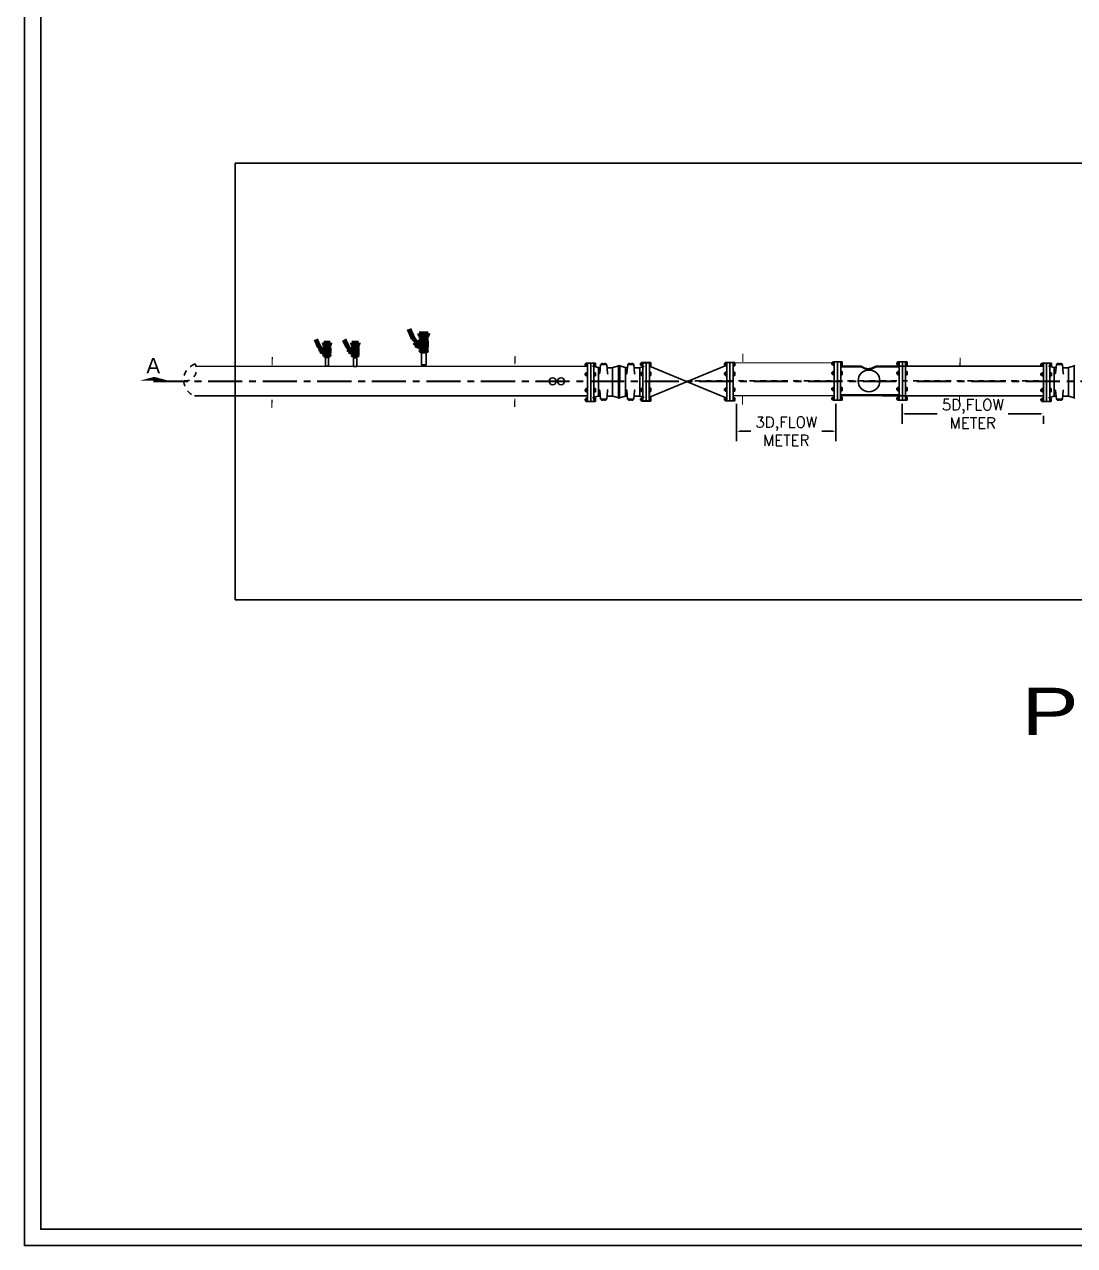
# Model space of a CAD drawing. Header units: inches. Extents: x 191440 to 383551, y 141448 to 284946.
# Drawn here: x 191784 to 191803.25, y 141571.23 to 141593.62 of the extents above; entities that cross this region are included whole.
import ezdxf

# ---------------------------------------------------------------- set-up
doc = ezdxf.new("R2010")
doc.units = ezdxf.units.IN
doc.header["$MEASUREMENT"] = 0
doc.header["$PDMODE"] = 3
doc.header["$PDSIZE"] = 0.1
for name, pattern in [('AUSGEZOGEN', [0]), ('CENTER', [2, 1.25, -0.25, 0.25, -0.25]), ('DASHDOT', [1, 0.5, -0.25, 0, -0.25]), ('DGN Style 3', [426.72, 304.8, -121.92]), ('HIDDEN', [9.525, 6.35, -3.175])]:
    doc.linetypes.add(name, pattern=pattern)
for name, color, linetype in [('ARMATURE', 2, 'Continuous'), ('PIPE', 7, 'AUSGEZOGEN'), ('VP', 7, 'Continuous')]:
    doc.layers.add(name, color=color, linetype=linetype)
for name, color, linetype, lineweight in [('P', 250, 'Continuous', 100), ('P-TW', 5, 'Continuous', 35), ('PIPING', 40, 'Continuous', 30), ('WB-SJ3-M-SECTA - P-TW', 7, 'Continuous', 35)]:
    doc.layers.add(name, color=color, linetype=linetype, lineweight=lineweight)
doc.styles.add('SHAHER', font='simpfxo.ttf', dxfattribs={"height": 3.175})
doc.styles.get("Standard").update_dxf_attribs({"font": 'txt.shx', "height": 0.2})
doc.styles.add('style22', font='arial.ttf', dxfattribs={"width": 1.3})
doc.dimstyles.get("Standard").update_dxf_attribs({"dimtxt": 0.18, "dimasz": 0.18, "dimexe": 0.18, "dimexo": 0.0625, "dimgap": 0.09, "dimtad": 0, "dimtih": 1, "dimtoh": 1, "dimdec": 4, "dimzin": 0, "dimdsep": 46, "dimtxsty": 'Standard', "dimcen": 0.09, "dimadec": 0, "dimazin": 0, "dimtfac": 1, "dimtdec": 4, "dimtofl": 0, "dimtmove": 0, "dimatfit": 3, "dimfxl": 1, "dimtolj": 1, "dimtzin": 0, "dimarcsym": 0})

# ---------------------------------------------------------------- blocks, each defined once
blk = doc.blocks.new('FLANGE')
h = blk.add_hatch(color=256)
h.dxf.hatch_style = 1
h.paths.add_polyline_path([(2834.8568, 2262.3253), (2834.8643, 2262.3253), (2834.8643, 2262.3178), (2834.8568, 2262.3178)])
h.paths.add_polyline_path([(2834.8568, 2262.2728), (2834.8568, 2262.2803), (2834.8643, 2262.2803), (2834.8643, 2262.2728)])
h.paths.add_polyline_path([(2834.8568, 2262.3928), (2834.8568, 2262.4003), (2834.8643, 2262.4003), (2834.8643, 2262.3928)])
h.paths.add_polyline_path([(2834.8568, 2262.4378), (2834.8568, 2262.4453), (2834.8643, 2262.4453), (2834.8643, 2262.4378)])
h = blk.add_hatch(color=256)
h.dxf.hatch_style = 1
h.paths.add_polyline_path([(2834.8943, 2262.2691), (2834.8943, 2262.2728), (2834.9018, 2262.2728), (2834.9018, 2262.2691)])
h.paths.add_polyline_path([(2834.8943, 2262.2803), (2834.8943, 2262.2841), (2834.9018, 2262.2841), (2834.9018, 2262.2803)])
h.paths.add_polyline_path([(2834.8943, 2262.3141), (2834.8943, 2262.3178), (2834.9018, 2262.3178), (2834.9018, 2262.3141)])
h.paths.add_polyline_path([(2834.9018, 2262.3291), (2834.9018, 2262.3253), (2834.8943, 2262.3253), (2834.8943, 2262.3291)])
h.paths.add_polyline_path([(2834.9018, 2262.3928), (2834.9018, 2262.3891), (2834.8943, 2262.3891), (2834.8943, 2262.3928)])
h.paths.add_polyline_path([(2834.8943, 2262.4003), (2834.8943, 2262.4041), (2834.9018, 2262.4041), (2834.9018, 2262.4003)])
h.paths.add_polyline_path([(2834.9018, 2262.4378), (2834.9018, 2262.4341), (2834.8943, 2262.4341), (2834.8943, 2262.4378)])
h.paths.add_polyline_path([(2834.9018, 2262.4491), (2834.9018, 2262.4453), (2834.8943, 2262.4453), (2834.8943, 2262.4491)])
for p, q in [((2834.8531, 2262.4453), (2834.8531, 2262.4378)), ((2834.8531, 2262.4453), (2834.8643, 2262.4453)), ((2834.8531, 2262.4378), (2834.8643, 2262.4378)), ((2834.8568, 2262.4491), (2834.8568, 2262.4341)), ((2834.8568, 2262.4491), (2834.8643, 2262.4491)), ((2834.8568, 2262.4341), (2834.8643, 2262.4341)), ((2834.8643, 2262.4491), (2834.8643, 2262.2691)), ((2834.8643, 2262.4491), (2834.8793, 2262.4491)), ((2834.8793, 2262.4491), (2834.8793, 2262.2691)), ((2834.8793, 2262.4491), (2834.8793, 2262.2691)), ((2834.8793, 2262.4491), (2834.8943, 2262.4491)), ((2834.8943, 2262.4491), (2834.8943, 2262.2691)), ((2834.8943, 2262.4491), (2834.9018, 2262.4491)), ((2834.8943, 2262.4453), (2834.9018, 2262.4453)), ((2834.8943, 2262.4378), (2834.9018, 2262.4378)), ((2834.8943, 2262.4341), (2834.9018, 2262.4341)), ((2834.9018, 2262.4491), (2834.9018, 2262.4341)), ((2834.8531, 2262.4003), (2834.8531, 2262.3928)), ((2834.8643, 2262.4003), (2834.8531, 2262.4003)), ((2834.8643, 2262.3928), (2834.8531, 2262.3928)), ((2834.8568, 2262.4041), (2834.8568, 2262.3891)), ((2834.8643, 2262.4041), (2834.8568, 2262.4041)), ((2834.8643, 2262.3891), (2834.8568, 2262.3891)), ((2834.9018, 2262.4041), (2834.8943, 2262.4041)), ((2834.9018, 2262.4003), (2834.8943, 2262.4003)), ((2834.9018, 2262.3928), (2834.8943, 2262.3928)), ((2834.9018, 2262.3891), (2834.8943, 2262.3891)), ((2834.9018, 2262.4041), (2834.9018, 2262.3891)), ((2834.8531, 2262.3253), (2834.8531, 2262.3178)), ((2834.8643, 2262.3253), (2834.8531, 2262.3253)), ((2834.8643, 2262.3178), (2834.8531, 2262.3178)), ((2834.8568, 2262.3291), (2834.8568, 2262.3141)), ((2834.8643, 2262.3291), (2834.8568, 2262.3291)), ((2834.8643, 2262.3141), (2834.8568, 2262.3141)), ((2834.9018, 2262.3291), (2834.8943, 2262.3291)), ((2834.9018, 2262.3253), (2834.8943, 2262.3253)), ((2834.9018, 2262.3178), (2834.8943, 2262.3178)), ((2834.9018, 2262.3141), (2834.8943, 2262.3141)), ((2834.9018, 2262.3291), (2834.9018, 2262.3141)), ((2834.8531, 2262.2803), (2834.8531, 2262.2728)), ((2834.8531, 2262.2803), (2834.8643, 2262.2803)), ((2834.8531, 2262.2728), (2834.8643, 2262.2728)), ((2834.8568, 2262.2841), (2834.8568, 2262.2691)), ((2834.8568, 2262.2841), (2834.8643, 2262.2841)), ((2834.8568, 2262.2691), (2834.8643, 2262.2691)), ((2834.8643, 2262.2691), (2834.8793, 2262.2691)), ((2834.8793, 2262.2691), (2834.8793, 2262.2841)), ((2834.8793, 2262.2691), (2834.8943, 2262.2691)), ((2834.8943, 2262.2841), (2834.9018, 2262.2841)), ((2834.8943, 2262.2803), (2834.9018, 2262.2803)), ((2834.8943, 2262.2728), (2834.9018, 2262.2728)), ((2834.8943, 2262.2691), (2834.9018, 2262.2691)), ((2834.9018, 2262.2841), (2834.9018, 2262.2691))]:
    blk.add_line(p, q)
blk = doc.blocks.new('*D247')
at = {"color": 0, "lineweight": -2, "transparency": 16777216}
for p, q in [((191800.088, 141586.663), (191800.088, 141586.296)), ((191800.138, 141586.476), (191800.734, 141586.476)), ((191802.63, 141586.476), (191802.034, 141586.476)), ((191802.68, 141586.443), (191802.68, 141586.296))]:
    blk.add_line(p, q, dxfattribs=at)
at = {"color": 0, "transparency": 16777216}
for points in [[(191800.138, 141586.485), (191800.138, 141586.468), (191800.088, 141586.476)], [(191802.63, 141586.485), (191802.63, 141586.468), (191802.68, 141586.476)]]:
    blk.add_solid(points, dxfattribs=at)
at = {"layer": 'Defpoints', "color": 0, "transparency": 16777216}
for p in [(191800.088, 141586.725, -1587.072), (191802.68, 141586.505), (191802.68, 141586.476)]:
    blk.add_point(p, dxfattribs=at)
at = {"color": 0, "transparency": 16777216, "insert": (191801.384, 141586.476), "char_height": 0.2, "attachment_point": 5}
blk.add_mtext('\\A1;5D,FLOW \\PMETER', dxfattribs=at)
blk = doc.blocks.new('*D248')
at = {"color": 0, "lineweight": -2, "transparency": 16777216}
for p, q in [((191797.055, 141586.663), (191797.055, 141585.977)), ((191798.875, 141586.663), (191798.875, 141585.977)), ((191797.105, 141586.157), (191797.315, 141586.157)), ((191798.825, 141586.157), (191798.615, 141586.157))]:
    blk.add_line(p, q, dxfattribs=at)
at = {"color": 0, "transparency": 16777216}
for points in [[(191797.105, 141586.166), (191797.105, 141586.149), (191797.055, 141586.157)], [(191798.825, 141586.166), (191798.825, 141586.149), (191798.875, 141586.157)]]:
    blk.add_solid(points, dxfattribs=at)
at = {"layer": 'Defpoints', "color": 0, "transparency": 16777216}
for p in [(191797.055, 141586.725, -1587.072), (191798.875, 141586.725, -1587.072), (191798.875, 141586.157)]:
    blk.add_point(p, dxfattribs=at)
at = {"color": 0, "transparency": 16777216, "insert": (191797.965, 141586.157), "char_height": 0.2, "attachment_point": 5}
blk.add_mtext('\\A1;3D,FLOW\\PMETER', dxfattribs=at)

msp = doc.modelspace()

# ---------------------------------------------------------------- linework, layer by layer
at = {"color": 132}
for p, q in [((191794.43939, 141587.38401, -3174.144), (191794.43879, 141586.72651, -3174.144)), ((191794.43939, 141587.38401, -3174.144), (191794.43879, 141586.72651, -3174.144)), ((191795.45583, 141587.39117, -3174.144), (191795.45522, 141586.73367, -3174.144)), ((191795.45583, 141587.39117, -3174.144), (191795.45522, 141586.73367, -3174.144)), ((191802.79538, 141587.38401, -3174.144), (191802.79478, 141586.72651, -3174.144)), ((191802.79538, 141587.38401, -3174.144), (191802.79478, 141586.72651, -3174.144))]:
    msp.add_line(p, q, dxfattribs=at)
for p, q in [((191795.45527, 141586.78174, -3174.144), (191796.87476, 141587.36696, -3174.144)), ((191795.45527, 141587.34808, -3174.144), (191796.87476, 141586.76287, -3174.144))]:
    msp.add_line(p, q)
at = {"linetype": 'DASHDOT', "ltscale": 0.1}
msp.add_line((191796.28944, 141587.07947, -3174.144), (191802.67806, 141587.07947, -3174.144), dxfattribs=at)
msp.add_lwpolyline([(191841.5, 141610.7283), (191784, 141610.7283), (191784, 141571.2283), (191841.5, 141571.2283), (191841.5, 141610.7283)])
msp.add_lwpolyline([(191841.2, 141610.4283), (191784.3, 141610.4283), (191784.3, 141571.5283), (191841.2, 141571.5283)], close=True)
at = {"color": 4, "linetype": 'HIDDEN', "ltscale": 0.1, "const_width": 0.02, "elevation": 1587.072}
for points in [[(191792.99147, 141587.38301), (191792.99374, 141587.5356)], [(191797.16759, 141587.42684), (191797.16985, 141587.57942)], [(191788.5419, 141587.36619), (191788.54416, 141587.51878)]]:
    msp.add_lwpolyline(points, dxfattribs=at)
at = {"color": 5, "elevation": -921.00529}
for points in [[(191794.32207, 141587.34923), (191787.14125, 141587.34587)], [(191802.67806, 141587.34923), (191799.72672, 141587.34923)], [(191794.32207, 141586.80438), (191787.11891, 141586.80438)], [(191802.67806, 141586.80438), (191799.72639, 141586.80438)]]:
    msp.add_lwpolyline(points, dxfattribs=at)
at = {"color": 4, "linetype": 'HIDDEN', "ltscale": 0.1, "const_width": 0.02}
for points in [[(191801.14985, 141587.35639), (191801.15212, 141587.50897)], [(191788.53613, 141586.5851), (191788.5384, 141586.73769)], [(191792.98571, 141586.60192), (191792.98798, 141586.75451)], [(191797.16182, 141586.64574), (191797.16409, 141586.79833)], [(191801.14001, 141586.64574), (191801.14228, 141586.79833)]]:
    msp.add_lwpolyline(points, dxfattribs=at)
for centre, radius in [((191793.68345, 141587.07372, -1587.072), 0.064), ((191793.83599, 141587.07372, -1587.072), 0.064), ((191799.48171, 141587.08079, -3174.144), 0.19929)]:
    msp.add_circle(centre, radius)
at = {"color": 252, "linetype": 'HIDDEN', "ltscale": 0.01}
for centre, radius, start, end in [((191787.23034, 141587.096, -921.00529), 0.31218, 109.208308, 249.08724), ((191786.94312, 141587.28961, -921.00529), 0.21044, 265.640449, 28.740685)]:
    msp.add_arc(centre, radius, start, end, dxfattribs=at)
at = {"layer": 'ARMATURE', "color": 1}
for p, q in [((191794.52134, 141587.31295, -3174.144), (191794.52088, 141586.8136, -3174.144)), ((191794.78184, 141587.31272, -3174.144), (191794.78139, 141586.81336, -3174.144)), ((191795.01843, 141587.3125, -3174.144), (191795.01798, 141586.81314, -3174.144)), ((191795.27894, 141587.31226, -3174.144), (191795.27848, 141586.81291, -3174.144)), ((191802.87732, 141587.31295, -3174.144), (191802.87687, 141586.8136, -3174.144)), ((191803.13783, 141587.31272, -3174.144), (191803.13737, 141586.81336, -3174.144))]:
    msp.add_line(p, q, dxfattribs=at)
at = {"layer": 'ARMATURE', "color": 1, "elevation": -3174.144}
for points in [[(191794.41438, 141587.35598), (191794.51265, 141587.32544, 0.06554346), (191794.5302, 141587.32311), (191794.55628, 141587.32309, 0.06554346)], [(191794.53594, 141587.21013, 0.38887873), (191794.5472, 141587.22044), (191794.56127, 141587.37957), (191794.67425, 141587.37947), (191794.68803, 141587.22031, 0.38887873), (191794.69927, 141587.20998)], [(191794.59825, 141587.39084), (191794.59826, 141587.39783, 0.17157288), (191794.58758, 141587.39784), (191794.58758, 141587.39085)], [(191794.63729, 141587.3908), (191794.63729, 141587.39779, -0.17157288), (191794.64797, 141587.39778), (191794.64796, 141587.39079)], [(191794.67914, 141587.32298), (191794.773, 141587.32289, 0.06554346), (191794.79055, 141587.32519), (191794.88888, 141587.35555)], [(191794.91148, 141587.35553), (191795.00975, 141587.32498, 0.06554346), (191795.02729, 141587.32266), (191795.05337, 141587.32263, 0.06554346)], [(191795.03303, 141587.20968, 0.38887873), (191795.0443, 141587.21998), (191795.05837, 141587.37912), (191795.17134, 141587.37901), (191795.18512, 141587.21985, 0.38887873), (191795.19636, 141587.20953)], [(191795.09535, 141587.39038), (191795.09535, 141587.39737, 0.17157288), (191795.08468, 141587.39738), (191795.08467, 141587.39039)], [(191795.13438, 141587.39035), (191795.13439, 141587.39734, -0.17157288), (191795.14506, 141587.39733), (191795.14506, 141587.39034)], [(191795.17623, 141587.32252), (191795.2701, 141587.32244, 0.06554346), (191795.28764, 141587.32473), (191795.36337, 141587.34495)], [(191802.77036, 141587.35598), (191802.86864, 141587.32544, 0.06554346), (191802.88618, 141587.32311), (191802.91226, 141587.32309, 0.06554346)], [(191802.89192, 141587.21013, 0.38887873), (191802.90319, 141587.22044), (191802.91726, 141587.37957), (191803.03023, 141587.37947), (191803.04401, 141587.22031, 0.38887873), (191803.05525, 141587.20998)], [(191802.95424, 141587.39084), (191802.95424, 141587.39783, 0.17157288), (191802.94357, 141587.39784), (191802.94356, 141587.39085)], [(191802.99327, 141587.3908), (191802.99328, 141587.39779, -0.17157288), (191803.00395, 141587.39778), (191803.00395, 141587.39079)], [(191803.03512, 141587.32298), (191803.12899, 141587.32289, 0.06554346), (191803.14653, 141587.32519), (191803.24486, 141587.35555)], [(191794.53567, 141586.9164, -0.38887873), (191794.54691, 141586.90607), (191794.56069, 141586.74691), (191794.67367, 141586.7468), (191794.68774, 141586.90594, -0.38887873), (191794.699, 141586.91625)], [(191795.03276, 141586.91594, -0.38887873), (191795.04401, 141586.90562), (191795.05779, 141586.74645), (191795.17076, 141586.74635), (191795.18483, 141586.90549, -0.38887873), (191795.1961, 141586.91579)], [(191802.89165, 141586.9164, -0.38887873), (191802.9029, 141586.90607), (191802.91668, 141586.74691), (191803.02965, 141586.7468), (191803.04372, 141586.90594, -0.38887873), (191803.05499, 141586.91625)], [(191794.41384, 141586.77077), (191794.51217, 141586.80113, -0.06554346), (191794.52972, 141586.80342), (191794.5558, 141586.8034, -0.06554346)], [(191794.59765, 141586.73558), (191794.59765, 141586.72858, -0.17157288), (191794.58697, 141586.72859), (191794.58698, 141586.73559)], [(191794.63669, 141586.73554), (191794.63668, 141586.72855, 0.17157288), (191794.64736, 141586.72854), (191794.64736, 141586.73553)], [(191794.67866, 141586.80329), (191794.77253, 141586.8032, -0.06554346), (191794.79007, 141586.80088), (191794.88834, 141586.77033)], [(191794.91094, 141586.77031), (191795.00927, 141586.80068, -0.06554346), (191795.02681, 141586.80297), (191795.0529, 141586.80295, -0.06554346)], [(191795.09475, 141586.73512), (191795.09474, 141586.72813, -0.17157288), (191795.08406, 141586.72814), (191795.08407, 141586.73513)], [(191795.13378, 141586.73509), (191795.13377, 141586.72809, 0.17157288), (191795.14445, 141586.72808), (191795.14446, 141586.73508)], [(191795.17576, 141586.80283), (191795.26962, 141586.80275, -0.06554346), (191795.28716, 141586.80042), (191795.36285, 141586.78007)], [(191802.76983, 141586.77077), (191802.86816, 141586.80113, -0.06554346), (191802.8857, 141586.80342), (191802.91179, 141586.8034, -0.06554346)], [(191802.95364, 141586.73558), (191802.95363, 141586.72858, -0.17157288), (191802.94295, 141586.72859), (191802.94296, 141586.73559)], [(191802.99267, 141586.73554), (191802.99266, 141586.72855, 0.17157288), (191803.00334, 141586.72854), (191803.00335, 141586.73553)], [(191803.03465, 141586.80329), (191803.12851, 141586.8032, -0.06554346), (191803.14605, 141586.80088), (191803.24433, 141586.77033)]]:
    msp.add_lwpolyline(points, format="xyb", dxfattribs=at)
for points in [[(191794.57031, 141587.38182), (191794.66521, 141587.38174), (191794.66522, 141587.39078), (191794.57032, 141587.39086)], [(191794.60359, 141587.39083), (191794.6036, 141587.39782), (191794.60221, 141587.39874), (191794.58363, 141587.39876), (191794.58225, 141587.39784), (191794.58224, 141587.39085)], [(191794.63195, 141587.39081), (191794.63195, 141587.3978), (191794.63334, 141587.39871), (191794.65192, 141587.3987), (191794.65331, 141587.39778), (191794.6533, 141587.39079)], [(191795.06741, 141587.38137), (191795.16231, 141587.38128), (191795.16231, 141587.39032), (191795.06741, 141587.39041)], [(191795.10069, 141587.39038), (191795.10069, 141587.39737), (191795.0993, 141587.39829), (191795.08073, 141587.3983), (191795.07934, 141587.39739), (191795.07933, 141587.3904)], [(191795.12904, 141587.39035), (191795.12905, 141587.39734), (191795.13044, 141587.39826), (191795.14901, 141587.39824), (191795.1504, 141587.39732), (191795.1504, 141587.39033)], [(191802.9263, 141587.38182), (191803.0212, 141587.38174), (191803.0212, 141587.39078), (191802.9263, 141587.39086)], [(191802.95958, 141587.39083), (191802.95958, 141587.39782), (191802.95819, 141587.39874), (191802.93962, 141587.39876), (191802.93823, 141587.39784), (191802.93822, 141587.39085)], [(191802.98793, 141587.39081), (191802.98794, 141587.3978), (191802.98933, 141587.39871), (191803.0079, 141587.3987), (191803.00929, 141587.39778), (191803.00928, 141587.39079)], [(191794.56973, 141586.74464), (191794.66463, 141586.74455), (191794.66462, 141586.73552), (191794.56972, 141586.7356)], [(191794.60299, 141586.73557), (191794.60298, 141586.72858), (191794.6016, 141586.72766), (191794.58302, 141586.72768), (191794.58163, 141586.7286), (191794.58164, 141586.73559)], [(191794.63135, 141586.73555), (191794.63134, 141586.72855), (191794.63273, 141586.72764), (191794.65131, 141586.72762), (191794.65269, 141586.72853), (191794.6527, 141586.73553)], [(191795.06682, 141586.74418), (191795.16172, 141586.7441), (191795.16171, 141586.73506), (191795.06681, 141586.73515)], [(191795.10009, 141586.73512), (191795.10008, 141586.72812), (191795.09869, 141586.72721), (191795.08011, 141586.72723), (191795.07873, 141586.72814), (191795.07873, 141586.73514)], [(191795.12844, 141586.73509), (191795.12844, 141586.7281), (191795.12982, 141586.72718), (191795.1484, 141586.72716), (191795.14979, 141586.72808), (191795.14979, 141586.73507)], [(191802.92571, 141586.74464), (191803.02061, 141586.74455), (191803.0206, 141586.73552), (191802.9257, 141586.7356)], [(191802.95897, 141586.73557), (191802.95897, 141586.72858), (191802.95758, 141586.72766), (191802.939, 141586.72768), (191802.93762, 141586.7286), (191802.93762, 141586.73559)], [(191802.98733, 141586.73555), (191802.98733, 141586.72855), (191802.98871, 141586.72764), (191803.00729, 141586.72762), (191803.00868, 141586.72853), (191803.00868, 141586.73553)]]:
    msp.add_lwpolyline(points, close=True, dxfattribs=at)
for points in [[(191794.90019, 141587.36684), (191794.88888, 141587.35555), (191794.88834, 141586.77033), (191794.89963, 141586.75902)], [(191794.90019, 141587.36684), (191794.91148, 141587.35553), (191794.91094, 141586.77031), (191794.89963, 141586.75902)], [(191803.25617, 141587.36684), (191803.24486, 141587.35555), (191803.24433, 141586.77033), (191803.25562, 141586.75902)]]:
    msp.add_lwpolyline(points, dxfattribs=at)
at = {"layer": 'ARMATURE', "color": 1}
for centre, radius, start, end in [((191794.58161, 141587.37956, -3174.144), 0.00226, 359.947501, 89.947501), ((191794.58491, 141587.39441, -3174.144), 0.00435, 52.06306, 127.831943), ((191794.60093, 141587.3944, -3174.144), 0.00435, 52.06306, 127.831943), ((191794.63462, 141587.39437, -3174.144), 0.00435, 52.06306, 127.831943), ((191794.65063, 141587.39435, -3174.144), 0.00435, 52.06306, 127.831943), ((191794.65391, 141587.37949, -3174.144), 0.00226, 89.947501, 179.947501), ((191795.0787, 141587.3791, -3174.144), 0.00226, 359.947501, 89.947501), ((191795.08201, 141587.39396, -3174.144), 0.00435, 52.06306, 127.831943), ((191795.09802, 141587.39394, -3174.144), 0.00435, 52.06306, 127.831943), ((191795.13171, 141587.39391, -3174.144), 0.00435, 52.06306, 127.831943), ((191795.14773, 141587.3939, -3174.144), 0.00435, 52.06306, 127.831943), ((191795.15101, 141587.37903, -3174.144), 0.00226, 89.947501, 179.947501), ((191802.93759, 141587.37956, -3174.144), 0.00226, 359.947501, 89.947501), ((191802.9409, 141587.39441, -3174.144), 0.00435, 52.06306, 127.831943), ((191802.95691, 141587.3944, -3174.144), 0.00435, 52.06306, 127.831943), ((191802.9906, 141587.39437, -3174.144), 0.00435, 52.06306, 127.831943), ((191803.00662, 141587.39435, -3174.144), 0.00435, 52.06306, 127.831943), ((191803.0099, 141587.37949, -3174.144), 0.00226, 89.947501, 179.947501), ((191794.58103, 141586.74689, -3174.144), 0.00226, 269.947501, 359.947501), ((191794.5843, 141586.73203, -3174.144), 0.00435, 232.06306, 307.831943), ((191794.60032, 141586.73201, -3174.144), 0.00435, 232.06306, 307.831943), ((191794.63401, 141586.73198, -3174.144), 0.00435, 232.06306, 307.831943), ((191794.65003, 141586.73197, -3174.144), 0.00435, 232.06306, 307.831943), ((191794.65333, 141586.74682, -3174.144), 0.00226, 179.947501, 269.947501), ((191795.07812, 141586.74643, -3174.144), 0.00226, 269.947501, 359.947501), ((191795.0814, 141586.73157, -3174.144), 0.00435, 232.06306, 307.831943), ((191795.09741, 141586.73156, -3174.144), 0.00435, 232.06306, 307.831943), ((191795.13111, 141586.73153, -3174.144), 0.00435, 232.06306, 307.831943), ((191795.14712, 141586.73151, -3174.144), 0.00435, 232.06306, 307.831943), ((191795.15043, 141586.74637, -3174.144), 0.00226, 179.947501, 269.947501), ((191802.93701, 141586.74689, -3174.144), 0.00226, 269.947501, 359.947501), ((191802.94029, 141586.73203, -3174.144), 0.00435, 232.06306, 307.831943), ((191802.9563, 141586.73201, -3174.144), 0.00435, 232.06306, 307.831943), ((191802.99, 141586.73198, -3174.144), 0.00435, 232.06306, 307.831943), ((191803.00601, 141586.73197, -3174.144), 0.00435, 232.06306, 307.831943), ((191803.00932, 141586.74682, -3174.144), 0.00226, 179.947501, 269.947501)]:
    msp.add_arc(centre, radius, start, end, dxfattribs=at)
at = {"layer": 'P', "color": 6, "linetype": 'Continuous'}
for p, q in [((191791.12243, 141587.85016), (191791.0443, 141588.02617)), ((191791.13666, 141587.85648), (191791.05854, 141588.03249)), ((191789.39749, 141587.7068, 460.50265), (191789.33889, 141587.83881, 460.50265)), ((191789.40816, 141587.71154, 460.50265), (191789.34957, 141587.84355, 460.50265)), ((191789.48569, 141587.7808, 460.50265), (191789.60729, 141587.7808, 460.50265)), ((191789.48809, 141587.77608, 460.50265), (191789.48809, 141587.76689, 460.50265)), ((191789.60489, 141587.77608, 460.50265), (191789.60489, 141587.76689, 460.50265)), ((191789.91578, 141587.70343, 460.50265), (191789.85718, 141587.83543, 460.50265)), ((191789.92645, 141587.70816, 460.50265), (191789.86786, 141587.84017, 460.50265)), ((191790.00397, 141587.77742, 460.50265), (191790.12558, 141587.77742, 460.50265)), ((191790.00638, 141587.7727, 460.50265), (191790.00638, 141587.76351, 460.50265)), ((191790.12318, 141587.7727, 460.50265), (191790.12318, 141587.76351, 460.50265)), ((191791.13666, 141587.85648), (191791.12243, 141587.85016)), ((191791.17939, 141587.79367), (191791.12798, 141587.84928)), ((191791.18511, 141587.79896), (191791.1333, 141587.85499)), ((191791.16536, 141587.77362), (191791.18353, 141587.77362)), ((191791.16536, 141587.73988), (191791.16536, 141587.77362)), ((191791.18353, 141587.77362), (191791.18353, 141587.7831)), ((191791.18353, 141587.77362), (191791.18353, 141587.73988)), ((191791.19132, 141587.7831), (191791.21727, 141587.7831)), ((191791.19132, 141587.72999), (191791.19132, 141587.7831)), ((191791.21727, 141587.7892), (191791.21727, 141587.7831)), ((191791.21727, 141587.7892), (191791.2601, 141587.7892)), ((191791.21727, 141587.72431), (191791.21727, 141587.7831)), ((191791.24002, 141587.94882), (191791.40216, 141587.94882)), ((191791.24323, 141587.94253), (191791.24323, 141587.93028)), ((191791.24712, 141587.92639), (191791.24972, 141587.92639)), ((191791.24972, 141587.92639), (191791.24972, 141587.91768)), ((191791.24972, 141587.92639), (191791.39507, 141587.92639)), ((191791.2575, 141587.90989), (191791.28086, 141587.90989)), ((191791.28086, 141587.89411), (191791.26269, 141587.89411)), ((191791.26269, 141587.87335), (191791.26269, 141587.89411)), ((191791.28086, 141587.87335), (191791.26269, 141587.87335)), ((191791.26269, 141587.79179), (191791.26269, 141587.81126)), ((191791.26269, 141587.81126), (191791.26918, 141587.81126)), ((191791.28086, 141587.85798), (191791.26918, 141587.85798)), ((191791.26918, 141587.81126), (191791.26918, 141587.85798)), ((191791.26918, 141587.81126), (191791.373, 141587.81126)), ((191791.26918, 141587.79569), (191791.37507, 141587.79569)), ((191791.28086, 141587.89411), (191791.28086, 141587.90989)), ((191791.36132, 141587.89411), (191791.28086, 141587.89411)), ((191791.28086, 141587.85798), (191791.28086, 141587.87335)), ((191791.36132, 141587.87335), (191791.28086, 141587.87335)), ((191791.28086, 141587.85798), (191791.36132, 141587.85798)), ((191791.28216, 141587.90989), (191791.36132, 141587.90989)), ((191791.28995, 141587.87335), (191791.28995, 141587.89411)), ((191791.32109, 141587.85798), (191791.32109, 141587.81126)), ((191791.35224, 141587.87335), (191791.35224, 141587.89411)), ((191791.36132, 141587.89411), (191791.36132, 141587.90989)), ((191791.38468, 141587.90989), (191791.36132, 141587.90989)), ((191791.36132, 141587.89411), (191791.37949, 141587.89411)), ((191791.36132, 141587.85798), (191791.36132, 141587.87335)), ((191791.36132, 141587.87335), (191791.37949, 141587.87335)), ((191791.373, 141587.85798), (191791.36132, 141587.85798)), ((191791.373, 141587.81126), (191791.373, 141587.85798)), ((191791.37949, 141587.81126), (191791.373, 141587.81126)), ((191791.37949, 141587.87335), (191791.37949, 141587.89411)), ((191791.37949, 141587.70225), (191791.37949, 141587.81126)), ((191791.39507, 141587.92639), (191791.39247, 141587.92639)), ((191791.39247, 141587.92639), (191791.39247, 141587.91768)), ((191791.39896, 141587.94253), (191791.39896, 141587.93028)), ((191789.40816, 141587.71154, 460.50265), (191789.39749, 141587.7068, 460.50265)), ((191789.44021, 141587.66444, 460.50265), (191789.40165, 141587.70614, 460.50265)), ((191789.4445, 141587.6684, 460.50265), (191789.40564, 141587.71042, 460.50265)), ((191789.42969, 141587.6494, 460.50265), (191789.44331, 141587.6494, 460.50265)), ((191789.42969, 141587.62409, 460.50265), (191789.42969, 141587.6494, 460.50265)), ((191789.44331, 141587.63675, 460.50265), (191789.42969, 141587.63675, 460.50265)), ((191789.42969, 141587.62409, 460.50265), (191789.44331, 141587.62409, 460.50265)), ((191789.44331, 141587.6494, 460.50265), (191789.44331, 141587.65651, 460.50265)), ((191789.44331, 141587.6494, 460.50265), (191789.44331, 141587.62409, 460.50265)), ((191789.44331, 141587.61667, 460.50265), (191789.44331, 141587.62409, 460.50265)), ((191789.44915, 141587.65651, 460.50265), (191789.46862, 141587.65651, 460.50265)), ((191789.44915, 141587.61667, 460.50265), (191789.44915, 141587.65651, 460.50265)), ((191789.44915, 141587.61629, 460.50265), (191789.46862, 141587.61629, 460.50265)), ((191789.45597, 141587.60986, 460.50265), (191789.47935, 141587.60986, 460.50265)), ((191789.45597, 141587.60402, 460.50265), (191789.47935, 141587.60402, 460.50265)), ((191789.46862, 141587.66108, 460.50265), (191789.46862, 141587.65651, 460.50265)), ((191789.46862, 141587.66108, 460.50265), (191789.50074, 141587.66108, 460.50265)), ((191789.46862, 141587.61241, 460.50265), (191789.46862, 141587.65651, 460.50265)), ((191789.46862, 141587.61241, 460.50265), (191789.47935, 141587.61241, 460.50265)), ((191789.50074, 141587.61241, 460.50265), (191789.47935, 141587.61241, 460.50265)), ((191789.47935, 141587.60402, 460.50265), (191789.47935, 141587.60986, 460.50265)), ((191789.49101, 141587.76397, 460.50265), (191789.49295, 141587.76397, 460.50265)), ((191789.49295, 141587.76397, 460.50265), (191789.49295, 141587.75744, 460.50265)), ((191789.49295, 141587.76397, 460.50265), (191789.60197, 141587.76397, 460.50265)), ((191789.49879, 141587.7516, 460.50265), (191789.51631, 141587.7516, 460.50265)), ((191789.51631, 141587.73976, 460.50265), (191789.50269, 141587.73976, 460.50265)), ((191789.50269, 141587.72419, 460.50265), (191789.50269, 141587.73976, 460.50265)), ((191789.51631, 141587.72419, 460.50265), (191789.50269, 141587.72419, 460.50265)), ((191789.50269, 141587.66302, 460.50265), (191789.50269, 141587.67762, 460.50265)), ((191789.50269, 141587.67762, 460.50265), (191789.50755, 141587.67762, 460.50265)), ((191789.50269, 141587.59587, 460.50265), (191789.50269, 141587.61047, 460.50265)), ((191789.50755, 141587.59587, 460.50265), (191789.50269, 141587.59587, 460.50265)), ((191789.51631, 141587.54915, 460.50265), (191789.50269, 141587.54915, 460.50265)), ((191789.50269, 141587.53357, 460.50265), (191789.50269, 141587.54915, 460.50265)), ((191789.51631, 141587.71266, 460.50265), (191789.50755, 141587.71266, 460.50265)), ((191789.50755, 141587.67762, 460.50265), (191789.50755, 141587.71266, 460.50265)), ((191789.50755, 141587.67762, 460.50265), (191789.58542, 141587.67762, 460.50265)), ((191789.50755, 141587.66594, 460.50265), (191789.58697, 141587.66594, 460.50265)), ((191789.58619, 141587.60755, 460.50265), (191789.50755, 141587.60755, 460.50265)), ((191789.50755, 141587.56083, 460.50265), (191789.50755, 141587.59587, 460.50265)), ((191789.58542, 141587.59587, 460.50265), (191789.50755, 141587.59587, 460.50265)), ((191789.51631, 141587.56083, 460.50265), (191789.50755, 141587.56083, 460.50265)), ((191789.51631, 141587.73976, 460.50265), (191789.51631, 141587.7516, 460.50265)), ((191789.57666, 141587.73976, 460.50265), (191789.51631, 141587.73976, 460.50265)), ((191789.51631, 141587.71266, 460.50265), (191789.51631, 141587.72419, 460.50265)), ((191789.57666, 141587.72419, 460.50265), (191789.51631, 141587.72419, 460.50265)), ((191789.51631, 141587.71266, 460.50265), (191789.57666, 141587.71266, 460.50265)), ((191789.51631, 141587.56083, 460.50265), (191789.57666, 141587.56083, 460.50265)), ((191789.51631, 141587.54915, 460.50265), (191789.51631, 141587.56083, 460.50265)), ((191789.57666, 141587.54915, 460.50265), (191789.51631, 141587.54915, 460.50265)), ((191789.51729, 141587.7516, 460.50265), (191789.57666, 141587.7516, 460.50265)), ((191789.52313, 141587.72419, 460.50265), (191789.52313, 141587.73976, 460.50265)), ((191789.52313, 141587.53357, 460.50265), (191789.52313, 141587.54915, 460.50265)), ((191789.54649, 141587.71266, 460.50265), (191789.54649, 141587.67762, 460.50265)), ((191789.54649, 141587.59587, 460.50265), (191789.54649, 141587.56083, 460.50265)), ((191789.56985, 141587.72419, 460.50265), (191789.56985, 141587.73976, 460.50265)), ((191789.56985, 141587.53357, 460.50265), (191789.56985, 141587.54915, 460.50265)), ((191789.57666, 141587.73976, 460.50265), (191789.57666, 141587.7516, 460.50265)), ((191789.59418, 141587.7516, 460.50265), (191789.57666, 141587.7516, 460.50265)), ((191789.57666, 141587.73976, 460.50265), (191789.59029, 141587.73976, 460.50265)), ((191789.57666, 141587.71266, 460.50265), (191789.57666, 141587.72419, 460.50265)), ((191789.57666, 141587.72419, 460.50265), (191789.59029, 141587.72419, 460.50265)), ((191789.58542, 141587.71266, 460.50265), (191789.57666, 141587.71266, 460.50265)), ((191789.57666, 141587.56083, 460.50265), (191789.58542, 141587.56083, 460.50265)), ((191789.57666, 141587.54915, 460.50265), (191789.57666, 141587.56083, 460.50265)), ((191789.57666, 141587.54915, 460.50265), (191789.59029, 141587.54915, 460.50265)), ((191789.58542, 141587.67762, 460.50265), (191789.58542, 141587.71266, 460.50265)), ((191789.59029, 141587.67762, 460.50265), (191789.58542, 141587.67762, 460.50265)), ((191789.58542, 141587.56083, 460.50265), (191789.58542, 141587.59587, 460.50265)), ((191789.58542, 141587.59587, 460.50265), (191789.59029, 141587.59587, 460.50265)), ((191789.59029, 141587.72419, 460.50265), (191789.59029, 141587.73976, 460.50265)), ((191789.59029, 141587.59587, 460.50265), (191789.59029, 141587.67762, 460.50265)), ((191789.59029, 141587.53357, 460.50265), (191789.59029, 141587.54915, 460.50265)), ((191789.60197, 141587.76397, 460.50265), (191789.60002, 141587.76397, 460.50265)), ((191789.60002, 141587.76397, 460.50265), (191789.60002, 141587.75744, 460.50265)), ((191789.92645, 141587.70816, 460.50265), (191789.91578, 141587.70343, 460.50265)), ((191789.9585, 141587.66106, 460.50265), (191789.91994, 141587.70276, 460.50265)), ((191789.96279, 141587.66502, 460.50265), (191789.92393, 141587.70705, 460.50265)), ((191789.94798, 141587.64602, 460.50265), (191789.9616, 141587.64602, 460.50265)), ((191789.94798, 141587.62071, 460.50265), (191789.94798, 141587.64602, 460.50265)), ((191789.9616, 141587.63337, 460.50265), (191789.94798, 141587.63337, 460.50265)), ((191789.94798, 141587.62071, 460.50265), (191789.9616, 141587.62071, 460.50265)), ((191789.9616, 141587.64602, 460.50265), (191789.9616, 141587.65313, 460.50265)), ((191789.9616, 141587.64602, 460.50265), (191789.9616, 141587.62071, 460.50265)), ((191789.9616, 141587.61329, 460.50265), (191789.9616, 141587.62071, 460.50265)), ((191789.96744, 141587.65313, 460.50265), (191789.98691, 141587.65313, 460.50265)), ((191789.96744, 141587.61329, 460.50265), (191789.96744, 141587.65313, 460.50265)), ((191789.96744, 141587.61291, 460.50265), (191789.98691, 141587.61291, 460.50265)), ((191789.97426, 141587.60648, 460.50265), (191789.99763, 141587.60648, 460.50265)), ((191789.97426, 141587.60064, 460.50265), (191789.99763, 141587.60064, 460.50265)), ((191789.98691, 141587.6577, 460.50265), (191789.98691, 141587.65313, 460.50265)), ((191789.98691, 141587.6577, 460.50265), (191790.01903, 141587.6577, 460.50265)), ((191789.98691, 141587.60903, 460.50265), (191789.98691, 141587.65313, 460.50265)), ((191789.98691, 141587.60903, 460.50265), (191789.99763, 141587.60903, 460.50265)), ((191790.01903, 141587.60903, 460.50265), (191789.99763, 141587.60903, 460.50265)), ((191789.99763, 141587.60064, 460.50265), (191789.99763, 141587.60648, 460.50265)), ((191790.0093, 141587.76059, 460.50265), (191790.01124, 141587.76059, 460.50265)), ((191790.01124, 141587.76059, 460.50265), (191790.01124, 141587.75406, 460.50265)), ((191790.01124, 141587.76059, 460.50265), (191790.12026, 141587.76059, 460.50265)), ((191790.01708, 141587.74822, 460.50265), (191790.0346, 141587.74822, 460.50265)), ((191790.0346, 141587.73639, 460.50265), (191790.02098, 141587.73639, 460.50265)), ((191790.02098, 141587.72081, 460.50265), (191790.02098, 141587.73639, 460.50265)), ((191790.0346, 141587.72081, 460.50265), (191790.02098, 141587.72081, 460.50265)), ((191790.02098, 141587.65965, 460.50265), (191790.02098, 141587.67425, 460.50265)), ((191790.02098, 141587.67425, 460.50265), (191790.02584, 141587.67425, 460.50265)), ((191790.02098, 141587.59249, 460.50265), (191790.02098, 141587.60709, 460.50265)), ((191790.02584, 141587.59249, 460.50265), (191790.02098, 141587.59249, 460.50265)), ((191790.0346, 141587.54577, 460.50265), (191790.02098, 141587.54577, 460.50265)), ((191790.02098, 141587.53019, 460.50265), (191790.02098, 141587.54577, 460.50265)), ((191790.0346, 141587.70929, 460.50265), (191790.02584, 141587.70929, 460.50265)), ((191790.02584, 141587.67425, 460.50265), (191790.02584, 141587.70929, 460.50265)), ((191790.02584, 141587.67425, 460.50265), (191790.10371, 141587.67425, 460.50265)), ((191790.02584, 141587.66257, 460.50265), (191790.10526, 141587.66257, 460.50265)), ((191790.10447, 141587.60417, 460.50265), (191790.02584, 141587.60417, 460.50265)), ((191790.02584, 141587.55745, 460.50265), (191790.02584, 141587.59249, 460.50265)), ((191790.10371, 141587.59249, 460.50265), (191790.02584, 141587.59249, 460.50265)), ((191790.0346, 141587.55745, 460.50265), (191790.02584, 141587.55745, 460.50265)), ((191790.0346, 141587.73639, 460.50265), (191790.0346, 141587.74822, 460.50265)), ((191790.09495, 141587.73639, 460.50265), (191790.0346, 141587.73639, 460.50265)), ((191790.0346, 141587.70929, 460.50265), (191790.0346, 141587.72081, 460.50265)), ((191790.09495, 141587.72081, 460.50265), (191790.0346, 141587.72081, 460.50265)), ((191790.0346, 141587.70929, 460.50265), (191790.09495, 141587.70929, 460.50265)), ((191790.0346, 141587.55745, 460.50265), (191790.09495, 141587.55745, 460.50265)), ((191790.0346, 141587.54577, 460.50265), (191790.0346, 141587.55745, 460.50265)), ((191790.09495, 141587.54577, 460.50265), (191790.0346, 141587.54577, 460.50265)), ((191790.03558, 141587.74822, 460.50265), (191790.09495, 141587.74822, 460.50265)), ((191790.04142, 141587.72081, 460.50265), (191790.04142, 141587.73639, 460.50265)), ((191790.04142, 141587.53019, 460.50265), (191790.04142, 141587.54577, 460.50265)), ((191790.06478, 141587.70929, 460.50265), (191790.06478, 141587.67425, 460.50265)), ((191790.06478, 141587.59249, 460.50265), (191790.06478, 141587.55745, 460.50265)), ((191790.08814, 141587.72081, 460.50265), (191790.08814, 141587.73639, 460.50265)), ((191790.08814, 141587.53019, 460.50265), (191790.08814, 141587.54577, 460.50265)), ((191790.09495, 141587.73639, 460.50265), (191790.09495, 141587.74822, 460.50265)), ((191790.11247, 141587.74822, 460.50265), (191790.09495, 141587.74822, 460.50265)), ((191790.09495, 141587.73639, 460.50265), (191790.10858, 141587.73639, 460.50265)), ((191790.09495, 141587.70929, 460.50265), (191790.09495, 141587.72081, 460.50265)), ((191790.09495, 141587.72081, 460.50265), (191790.10858, 141587.72081, 460.50265)), ((191790.10371, 141587.70929, 460.50265), (191790.09495, 141587.70929, 460.50265)), ((191790.09495, 141587.55745, 460.50265), (191790.10371, 141587.55745, 460.50265)), ((191790.09495, 141587.54577, 460.50265), (191790.09495, 141587.55745, 460.50265)), ((191790.09495, 141587.54577, 460.50265), (191790.10858, 141587.54577, 460.50265)), ((191790.10371, 141587.67425, 460.50265), (191790.10371, 141587.70929, 460.50265)), ((191790.10858, 141587.67425, 460.50265), (191790.10371, 141587.67425, 460.50265)), ((191790.10371, 141587.55745, 460.50265), (191790.10371, 141587.59249, 460.50265)), ((191790.10371, 141587.59249, 460.50265), (191790.10858, 141587.59249, 460.50265)), ((191790.10858, 141587.72081, 460.50265), (191790.10858, 141587.73639, 460.50265)), ((191790.10858, 141587.59249, 460.50265), (191790.10858, 141587.67425, 460.50265)), ((191790.10858, 141587.53019, 460.50265), (191790.10858, 141587.54577, 460.50265)), ((191790.12026, 141587.76059, 460.50265), (191790.11831, 141587.76059, 460.50265)), ((191790.11831, 141587.76059, 460.50265), (191790.11831, 141587.75406, 460.50265)), ((191791.18353, 141587.75675), (191791.16536, 141587.75675)), ((191791.16536, 141587.73988), (191791.18353, 141587.73988)), ((191791.18353, 141587.72999), (191791.18353, 141587.73988)), ((191791.19132, 141587.72947), (191791.21727, 141587.72947)), ((191791.2004, 141587.7209), (191791.23157, 141587.7209)), ((191791.2004, 141587.71312), (191791.23157, 141587.71312)), ((191791.21727, 141587.72431), (191791.23157, 141587.72431)), ((191791.2601, 141587.72431), (191791.23157, 141587.72431)), ((191791.23157, 141587.71312), (191791.23157, 141587.7209)), ((191791.26269, 141587.70225), (191791.26269, 141587.72171)), ((191791.26918, 141587.70225), (191791.26269, 141587.70225)), ((191791.28086, 141587.63995), (191791.26269, 141587.63995)), ((191791.26269, 141587.61919), (191791.26269, 141587.63995)), ((191791.28086, 141587.61919), (191791.26269, 141587.61919)), ((191791.37402, 141587.71782), (191791.26918, 141587.71782)), ((191791.26918, 141587.65553), (191791.26918, 141587.70225)), ((191791.373, 141587.70225), (191791.26918, 141587.70225)), ((191791.28086, 141587.65553), (191791.26918, 141587.65553)), ((191791.28086, 141587.65553), (191791.36132, 141587.65553)), ((191791.28086, 141587.63995), (191791.28086, 141587.65553)), ((191791.36132, 141587.63995), (191791.28086, 141587.63995)), ((191791.28086, 141587.59583), (191791.28086, 141587.61919)), ((191791.36132, 141587.61919), (191791.28086, 141587.61919)), ((191791.28995, 141587.61919), (191791.28995, 141587.63995)), ((191791.32109, 141587.70225), (191791.32109, 141587.65553)), ((191791.35224, 141587.61919), (191791.35224, 141587.63995)), ((191791.36132, 141587.65553), (191791.373, 141587.65553)), ((191791.36132, 141587.63995), (191791.36132, 141587.65553)), ((191791.36132, 141587.63995), (191791.37949, 141587.63995)), ((191791.36132, 141587.59583), (191791.36132, 141587.61919)), ((191791.36132, 141587.61919), (191791.37949, 141587.61919)), ((191791.373, 141587.65553), (191791.373, 141587.70225)), ((191791.373, 141587.70225), (191791.37949, 141587.70225)), ((191791.37949, 141587.61919), (191791.37949, 141587.63995)), ((191789.51631, 141587.53357, 460.50265), (191789.50269, 141587.53357, 460.50265)), ((191789.51631, 141587.51605, 460.50265), (191789.51631, 141587.53357, 460.50265)), ((191789.57666, 141587.53357, 460.50265), (191789.51631, 141587.53357, 460.50265)), ((191789.57666, 141587.51605, 460.50265), (191789.57666, 141587.53357, 460.50265)), ((191789.57666, 141587.53357, 460.50265), (191789.59029, 141587.53357, 460.50265)), ((191790.0346, 141587.53019, 460.50265), (191790.02098, 141587.53019, 460.50265)), ((191790.0346, 141587.51267, 460.50265), (191790.0346, 141587.53019, 460.50265)), ((191790.09495, 141587.53019, 460.50265), (191790.0346, 141587.53019, 460.50265)), ((191790.09495, 141587.51267, 460.50265), (191790.09495, 141587.53019, 460.50265)), ((191790.09495, 141587.53019, 460.50265), (191790.10858, 141587.53019, 460.50265))]:
    msp.add_line(p, q, dxfattribs=at)
for centre, radius, start, end in [((191789.48225, 141587.77608, 460.50265), 0.00584, 0, 65.799067), ((191789.49101, 141587.76689, 460.50265), 0.00292, 180, 270), ((191789.60197, 141587.76689, 460.50265), 0.00292, 270, 0), ((191789.61073, 141587.77608, 460.50265), 0.00584, 114.200933, 180), ((191790.00054, 141587.7727, 460.50265), 0.00584, 0, 65.799067), ((191790.12902, 141587.7727, 460.50265), 0.00584, 114.200933, 180), ((191791.14061, 141587.86082), 0.01711, 211.881433, 223.097497), ((191791.16796, 141587.7831), 0.01557, 0, 42.755427), ((191791.16796, 141587.7831), 0.02336, 0, 42.755427), ((191791.23544, 141587.94253), 0.00779, 0, 65.799067), ((191791.24712, 141587.93028), 0.00389, 180, 270), ((191791.2575, 141587.91768), 0.00779, 180, 270), ((191791.2601, 141587.79179), 0.0026, 270, 0), ((191791.38468, 141587.91768), 0.00779, 270, 0), ((191791.39507, 141587.93028), 0.00389, 270, 0), ((191791.40675, 141587.94253), 0.00779, 114.200933, 180), ((191789.41112, 141587.7148, 460.50265), 0.01283, 211.881433, 223.097497), ((191789.43163, 141587.65651, 460.50265), 0.01168, 0, 42.755427), ((191789.45597, 141587.61667, 460.50265), 0.01265, 180, 270), ((191789.43163, 141587.65651, 460.50265), 0.01752, 0, 42.755427), ((191789.45597, 141587.61667, 460.50265), 0.00681, 180, 270), ((191789.49879, 141587.75744, 460.50265), 0.00584, 180, 270), ((191789.50074, 141587.66302, 460.50265), 0.00195, 270, 0), ((191789.50074, 141587.61047, 460.50265), 0.00195, 0, 90), ((191789.59418, 141587.75744, 460.50265), 0.00584, 270, 0), ((191789.92941, 141587.71142, 460.50265), 0.01283, 211.881433, 223.097497), ((191789.94992, 141587.65313, 460.50265), 0.01168, 0, 42.755427), ((191789.97426, 141587.61329, 460.50265), 0.01265, 180, 270), ((191789.94992, 141587.65313, 460.50265), 0.01752, 0, 42.755427), ((191789.97426, 141587.61329, 460.50265), 0.00681, 180, 270), ((191790.0093, 141587.76351, 460.50265), 0.00292, 180, 270), ((191790.01708, 141587.75406, 460.50265), 0.00584, 180, 270), ((191790.01903, 141587.65965, 460.50265), 0.00195, 270, 0), ((191790.01903, 141587.60709, 460.50265), 0.00195, 0, 90), ((191790.11247, 141587.75406, 460.50265), 0.00584, 270, 0), ((191790.12026, 141587.76351, 460.50265), 0.00292, 270, 0), ((191791.2004, 141587.72999), 0.01687, 180, 270), ((191791.2004, 141587.72999), 0.00908, 180, 270), ((191791.2601, 141587.72171), 0.0026, 0, 90)]:
    msp.add_arc(centre, radius, start, end, dxfattribs=at)
at = {"layer": 'P-TW', "color": 5, "linetype": 'Continuous', "lineweight": 20}
for p, q in [((191798.84597, 141587.40557, -3174.144), (191796.99184, 141587.40908, -792.12025)), ((191798.84542, 141586.80785, -3174.144), (191796.99129, 141586.80955, -920.14702))]:
    msp.add_line(p, q, dxfattribs=at)
at = {"layer": 'PIPE'}
msp.add_lwpolyline([(191791.36132, 141587.59583), (191791.28083, 141587.59583), (191791.28083, 141587.37234), (191791.36132, 141587.37234)], close=True, dxfattribs=at)
at = {"layer": 'PIPE', "elevation": 460.50265}
for points in [[(191789.57666, 141587.51605), (191789.51629, 141587.51605), (191789.51629, 141587.34843), (191789.57666, 141587.34843)], [(191790.09495, 141587.51267), (191790.03458, 141587.51267), (191790.03458, 141587.34505), (191790.09495, 141587.34505)]]:
    msp.add_lwpolyline(points, close=True, dxfattribs=at)
at = {"layer": 'PIPING', "color": 7, "linetype": 'CENTER', "ltscale": 0.05}
msp.add_lwpolyline([(191786.37989, 141587.08352, 0.53633, 0, 0), (191786.37989, 141587.15412, 0, 0, 0)], format="xyseb", dxfattribs=at)
at = {"layer": 'PIPING', "color": 8, "linetype": 'CENTER', "ltscale": 0.5}
for points in [[(191786.36904, 141587.07266), (191799.97606, 141587.07266)], [(191800.35775, 141587.07266), (191821.65705, 141587.07266)]]:
    msp.add_lwpolyline(points, dxfattribs=at)
at = {"layer": 'VP'}
for p, q in [((191787.8646, 141591.06959), (191823.85511, 141591.06959)), ((191787.8646, 141591.06959), (191787.8646, 141583.06959)), ((191787.8646, 141583.06959), (191823.85511, 141583.06959))]:
    msp.add_line(p, q, dxfattribs=at)
at = {"layer": 'WB-SJ3-M-SECTA - P-TW', "linetype": 'Continuous', "lineweight": 35}
for p, q in [((191798.96295, 141587.34558, -3174.144), (191799.33992, 141587.34524, -3174.144)), ((191799.60213, 141587.34524, -3174.144), (191800.02991, 141587.34516, -3174.144)), ((191798.96295, 141586.81625, -3174.144), (191800.05291, 141586.81659, -3174.144))]:
    msp.add_line(p, q, dxfattribs=at)
at = {"layer": 'WB-SJ3-M-SECTA - P-TW', "linetype": 'DGN Style 3', "lineweight": 35}
msp.add_open_spline([(191799.60213, 141587.34524, -3174.144), (191799.5624, 141587.3152, -3174.144), (191799.45293, 141587.2717, -3174.144), (191799.37314, 141587.327, -3174.144), (191799.33992, 141587.34524, -3174.144), (191799.35698, 141587.3345, -3174.144)], degree=3, knots=[0, 0, 0, 0, 0.62209444, 0.9850876, 1, 1, 1, 1], dxfattribs=at)

# ---------------------------------------------------------------- block references
for p, xscale, yscale, zscale, rotation in [((180726.15365, 132770.70903, -3174.144), 3.901451462857864, 3.901451462857864, 3.901451462857864, 359.9475014826374), ((180727.17008, 132770.71998, -3174.144), 3.901451462857862, 3.901451462857862, 3.901451462857862, 359.9475014826373), ((180727.17008, 132770.71619, -3174.144), 3.901451462857864, 3.901451462857864, 3.901451462857864, 359.9475014826374), ((180728.70608, 132770.71857, -3174.144), 3.901451462857862, 3.901451462857862, 3.901451462857862, 359.9475014826373), ((180730.67726, 132770.73016, -3174.144), 3.901451462857864, 3.901451462857864, 3.901451462857864, 359.9475014826373), ((180731.86736, 132770.73016, -3174.144), 3.901451462857864, 3.901451462857864, 3.901451462857864, 359.9475014826373), ((180734.50963, 132770.70903, -3174.144), 3.901451462857864, 3.901451462857864, 3.901451462857864, 359.9475014826374)]:
    msp.add_blockref('FLANGE', p, dxfattribs=dict(xscale=xscale, yscale=yscale, zscale=zscale, rotation=rotation))

# ---------------------------------------------------------------- texts
at = {"lineweight": 20, "style": 'SHAHER'}
msp.add_text('A', height=0.2839, dxfattribs=at).set_placement((191786.23488, 141587.21729))
at = {"insert": (191802.27804, 141582.89564), "char_height": 0.864506, "attachment_point": 1, "style": 'style22'}
msp.add_mtext_dynamic_manual_height_columns(' \\PPLAN ', width=506.4403967, gutter_width=1, heights=[0], dxfattribs=at)

# ---------------------------------------------------------------- dimensions: what is measured, and where the dimension line sits
at = {"color": 4}
for base, p1, p2, text, picture, middle in [((191798.8746, 141586.15717, -1587.072), (191797.05474, 141586.72532, -3174.144), (191798.8746, 141586.72534, -3174.144), '3D,FLOW\\PMETER', '*D248', (191797.96467, 141586.15717, -1587.072)), ((191802.67976, 141586.4764, -1587.072), (191800.08786, 141586.72532, -3174.144), (191802.67976, 141586.50541, -1587.072), '5D,FLOW \\PMETER', '*D247', (191801.38381, 141586.4764, -1587.072))]:
    dim = msp.add_linear_dim(base=base, p1=p1, p2=p2, text=text, dimstyle='Standard', override={"dimtxt": 0.06, "dimasz": 0.05, "dimgap": 0}, dxfattribs=at)
    dim.commit()
    dim.dimension.update_dxf_attribs({"geometry": picture, "text_midpoint": middle})

doc.saveas('drawing.dxf')
